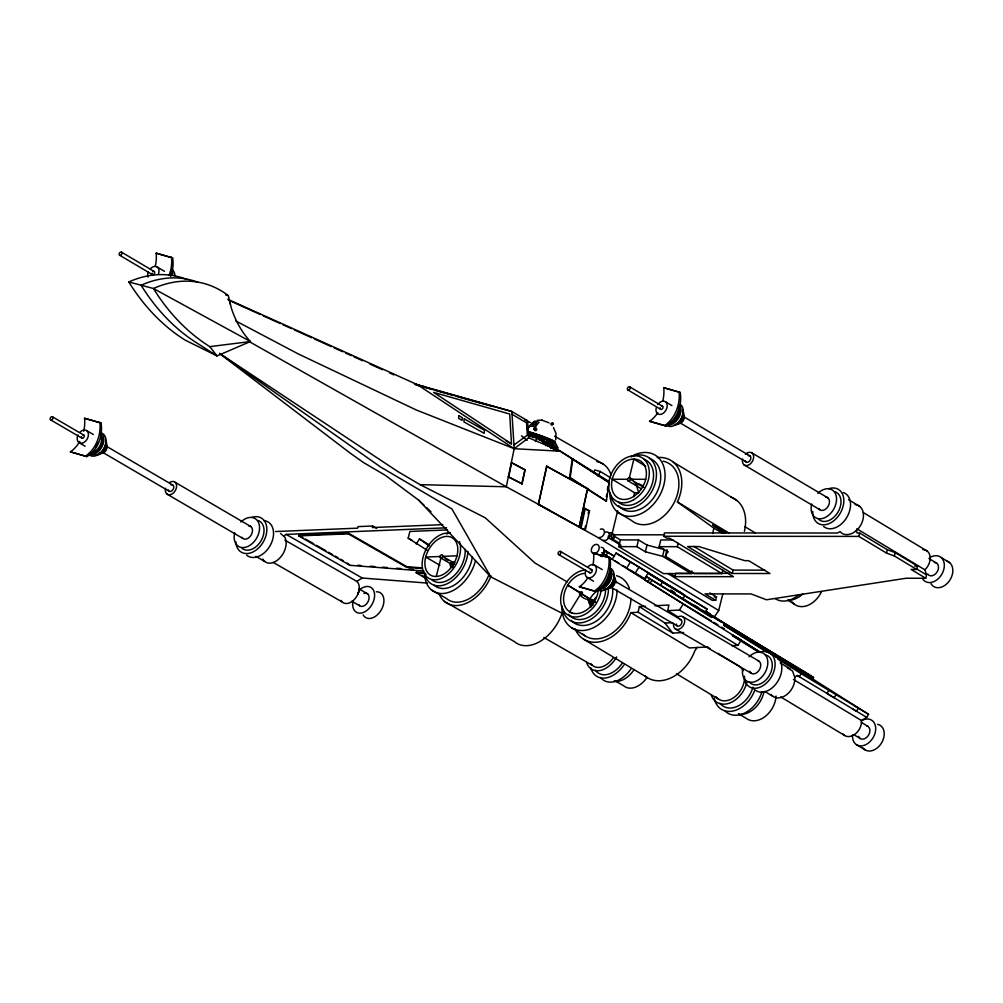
<?xml version="1.0" encoding="UTF-8"?>
<svg xmlns="http://www.w3.org/2000/svg" width="1003" height="1003" viewBox="0 0 1003 1003"><rect width="100%" height="100%" fill="white"/><g stroke="black" fill="none" stroke-linecap="round" stroke-linejoin="round"><path stroke-width="1.5" d="M554.421 450.397L554.659 448.153C558.608 446.435 555.298 453.707 556.314 448.078M556.69 451.087L557.004 448.191A5.893 4.162 -75.2 0 0 551.161 443.426M638.936 483.985L643.287 485.891M582.505 486.079L569.579 477.641L572.237 458.998L609.047 482.493L606.389 501.136L587.67 489.451M606.389 501.136L570.193 477.503L572.851 458.86M606.376 496.974L606.79 494.103M607.404 489.803L607.818 486.931M535.74 429.234C533.671 425.911 535.075 432.619 535.828 428.344M683.62 632.517L672.725 633.094L638.171 612.256L639.325 606.602L645.556 606.276M678.379 617.083L667.747 610.664L668.901 605.022L654.896 605.774M508.709 476.789L511.63 462.696L525.033 469.743L522.112 483.835L508.358 476.839L522.112 483.835M521.761 483.885L525.033 469.743M714.424 616.832L718.712 610.451L596.497 536.705L538.385 504.471L546.56 466.245L587.72 488.812L579.182 527.102L587.043 490.404M538.385 504.471L546.911 466.182M584.536 508.471L580.373 527.766L585.351 529.985L589.526 510.69L584.536 508.471L587.708 510.226M581.126 527.641L585.301 508.345M585.564 525.647L584.599 530.111L585.351 529.985M588.122 513.787L588.761 510.815L589.526 510.69M555.7 439.903L556.001 433.421L553.506 427.566M611.466 532.869L614.651 534.787L613.836 538.147L610.651 536.229L611.466 532.869L608.733 532.856M611.868 534.787L617.672 510.753M691.945 570.933L691.293 573.616L663.409 573.603L618.738 546.648L620.368 539.915L613.071 535.514M691.293 573.616L662.582 556.289L645.38 551.8L636.867 546.66L638.497 539.927L620.368 539.915M645.38 551.8L647.01 545.068L638.497 539.927M668.123 551.926L659.184 546.673L660.814 539.953L672.9 539.953M669.54 573.44L674.856 576.65L733.431 576.687L669.615 538.197L666.832 538.197L663.635 536.266L664.45 532.906L837.492 533.032L840.038 531.603C844.325 536.881 852.462 534.486 856.675 530.286A16.198 11.723 -58.9 0 0 863.433 514.414A16.198 11.723 -58.9 0 0 855.12 504.496M662.582 556.289L664.212 549.569L647.01 545.068M722.787 570.281L721.972 573.641L694.089 573.616L665.378 556.301L666.995 549.569M721.972 573.641L677.313 546.685L678.128 543.325M674.856 576.65L675.671 573.29L729.62 573.327M712.594 533.521L713.898 528.13L677.389 501.926A37.801 27.369 -58.9 0 0 657.266 457.569M667.935 573.591L712.205 600.308L715.691 600.308L716.506 596.948L709.861 592.936M732.29 573.49L687.632 546.535L698.778 546.547L744.903 560.677L748.677 560.677L769.94 573.515L732.29 573.49L733.105 570.118L693.7 546.347M859.684 533.044L887.329 549.732L895.177 552.615L917.507 566.093L916.692 569.453L894.363 555.975L886.514 553.092L858.869 536.404L859.684 533.044L857.164 533.044L856.349 530.537M886.514 553.092L887.329 549.732M894.363 555.975L895.177 552.615M715.691 600.308L705.059 593.889L751.071 593.926L766.493 599.781L906.06 578.255L925.731 578.267L926.546 574.907L924.879 569.817A12.675 9.177 -58.9 0 0 930.132 556.916A12.675 9.177 -58.9 0 0 922.823 549.606M718.712 610.451L722.812 593.939M424.056 571.046L349.947 565.316L298.668 535.89L298.844 535.226L348.48 533.182L406.905 566.708L422.476 567.911M298.668 535.89L348.317 533.847L348.48 533.182M349.947 565.316L347.414 563.097M275.599 531.54L357.645 528.155L358.046 526.613L372.715 526.011L372.326 527.553L442.737 524.644M427.065 550.221L408.183 538.147L409.876 531.465L447.463 529.91M422.313 568.576L406.729 567.372L406.905 566.708M425.498 578.142L416.258 572.838L416.421 572.161L423.266 572.7L425.911 574.205M425.736 574.882L423.266 572.7M436.255 576.487L440.919 558.107L450.247 563.46L452.441 567.598M98.482 442.499L95.736 447.275M528.719 435.277A15.396 1.254 19.5 0 1 539.1 438.574L539.564 437.258M451.638 567.485C447.99 564.752 451.638 560.401 454.81 562.658M535.401 441.483L536.944 437.885L542.372 441.195L542.761 440.279A21.063 3.072 23.3 0 0 527.691 434.437M547.074 444.793L543.124 442.373L543.764 440.894L552.904 444.429L558.057 447.576L557.417 449.056L553.606 448.266M543.124 442.373L545.532 443.013L546.159 441.533M557.417 449.056L552.264 445.909L552.904 444.429M593.726 472.426L594.779 469.968L600.183 471.448L610.752 477.842M598.064 476.35L600.183 471.448M527.754 428.808L528.656 427.391L527.741 427.24L526.951 428.883M665.378 556.301L667.697 551.813M603.405 552.515L604.659 550.471L614.149 556.138M602.126 556.715L605.649 551.011L607.856 552.39L605.962 555.461M616.043 553.079L682.792 593.876L616.043 553.079L612.269 559.21L602.778 553.531M630.398 562.081L626.612 568.212L645.242 579.571M635.125 573.34L638.898 567.209M644.277 579.283L648.051 573.152L707.077 609.109L705.197 612.169M644.716 579.834L646.609 576.775L649.794 578.693L647.913 581.765L644.716 579.834L760.625 652.514M650.12 583.144L652.013 580.085L715.829 618.588M660.513 585.213L662.406 582.154L707.077 609.109M682.742 598.941L684.999 595.255M667.747 610.664L679.457 610.037L683.231 603.906L711.165 620.757M842.909 733.908A12.675 9.177 -58.9 0 0 854.744 734.359A12.675 9.177 -58.9 0 0 861.527 720.555L866.68 717.371L868.56 714.299L812.681 678.931L813.546 677.514L804.494 671.772L712.343 616.03L711.466 617.434L646.609 576.775M767.107 652.326L723.878 625.22L724.755 623.816L712.343 616.03M758.732 652.126L732.478 635.664L732.867 635.049L760.424 652.339M731.889 645.669L737.97 645.343L740.991 640.441M868.56 714.299L801.159 673.677L799.266 676.737L797.285 675.495L794.74 677.075M803.629 673.176L801.008 671.521L803.629 673.176L804.494 671.772M806.964 675.884L762.593 648.715L807.001 675.834M828.817 690.365L826.923 693.424L834.132 697.837L836.013 694.766M416.245 544.015L419.505 538.924L428.77 544.591M697.198 647.299L694.69 651.148A37.801 27.357 -58.9 0 1 645.029 675.934M529.333 427.253L529.86 425.836L527.942 427.002L529.333 427.253L528.706 427.153L530.048 426.275M572.312 613.435L569.679 611.855L580.06 594.992C584.887 600.747 589.99 598.854 594.616 601.737M528.869 427.153L529.86 425.836M535.615 429.472C533.872 431.102 533.935 427.04 535.778 428.469M535.527 429.836L535.477 428.294L534.574 429.698M414.527 383.911L511.843 411.493L527.578 420.746L528.644 437.772L514.2 448.705L506.302 486.768L549.268 510.251M513.962 445.031L527.34 435.152L526.575 422.852L512.019 414.302M283.811 535.903L286.219 534.398L446.586 527.804M284.877 540.115L356.83 581.401L362.246 578.029L427.491 583.094M609.047 482.493L560.288 451.2L528.644 437.772M587.72 488.812L546.56 466.245M511.63 462.696L524.682 469.793M228.333 295.622A135.167 95.373 -75.2 0 0 153.446 288.5L250.437 341.534L216.999 355.902L185.141 340.105A287.359 202.769 -75.2 0 1 128.785 281.956L153.446 288.5A287.359 202.769 -75.2 0 0 209.803 346.637L250.437 341.534A60.531 37.638 71.2 0 1 231.467 308.448L228.333 295.622L225.587 294.895M575.158 629.006A37.801 27.357 -58.9 0 0 602.527 641.105A37.801 27.357 -58.9 0 0 630.862 612.645L638.171 612.256M639.325 606.602L664.989 623.064L672.775 622.65M707.591 646.973L689.374 647.938L630.862 612.645M537.219 420.244L542.222 420.232M440.041 556.489A1.805 1.204 -60.1 0 0 441.633 557.856A1.805 1.204 -60.1 0 0 442.361 554.96A1.805 1.204 -60.1 0 0 440.041 556.489L425.686 557.079A21.602 14.381 -60.1 0 0 444.755 573.478A21.602 14.381 -60.1 0 0 453.582 538.761A21.602 14.381 -60.1 0 0 425.686 557.079L439.853 565.216M457.004 555.8L442.649 556.389L454.497 563.184M556.765 448.203L554.659 448.153M627.577 479.284A1.805 1.304 -58.9 0 0 629.32 480.738A1.805 1.304 -58.9 0 0 630.022 477.829A1.805 1.304 -58.9 0 0 627.577 479.284L612.244 479.271A21.602 15.634 -58.9 0 0 633.119 496.773A21.602 15.634 -58.9 0 0 641.569 461.806A21.602 15.634 -58.9 0 0 612.244 479.271L634.573 492.749L638.761 492.749L636.09 484.411M645.706 479.296L630.373 479.284L643.901 487.445M614.651 534.787L664.525 534.825M608.169 536.229L610.651 536.229M663.635 536.266L858.869 536.404M613.836 538.147L611.053 538.147L619.553 543.287M618.738 546.648L636.867 546.66M659.184 546.673L677.313 546.685M914.711 566.081L917.507 566.093M916.692 569.453L911.113 569.453L925.731 578.267M733.105 570.118L764.737 570.143M714.186 596.948L716.506 596.948M219.682 353.47L397.802 471.548L420.107 484.662L506.302 486.768L249.321 341.647M357.833 565.241L360.917 565.479M370.182 566.193L374.821 566.557M382.544 567.159L387.171 567.51M396.436 568.225L401.062 568.588M408.785 569.177L413.424 569.541M416.258 572.838L423.103 573.365M534.612 430.011C539 428.67 531.49 427.165 534.963 429.999M529.07 434.512L530.687 434.938A14.167 2.069 23.3 0 1 538.473 437.847M541.758 420.119L549.092 422.827M155.302 266.108A28.385 20.022 -75.1 0 0 156.129 253.157L172.604 257.896A26.053 18.38 -75.1 0 1 170.66 276.414M662.883 400.648A28.385 20.035 -75.2 0 0 663.71 387.697L680.172 392.424A26.053 18.393 -75.2 0 1 666.03 425.999L649.568 421.273A28.385 20.035 -75.2 0 0 657.805 412.709M172.604 257.896L156.129 253.157M680.172 392.424L663.71 387.697M649.568 421.273L666.03 425.999M477.315 402.341L493.2 406.566M524.707 419.981L527.578 420.746M527.49 435.377L536.944 437.885M592.923 565.04A28.385 20.035 -75.2 0 0 593.513 553.18L609.974 557.894A26.053 18.393 -75.2 0 1 595.832 591.469L579.37 586.755A28.385 20.035 -75.2 0 0 587.608 578.192M83.7 431.215A28.385 20.022 -75.1 0 0 84.528 418.264L101.015 423.003A26.053 18.38 -75.1 0 1 86.86 456.578L70.386 451.839A28.385 20.022 -75.1 0 0 79.726 441.445M101.015 423.003L84.528 418.264M609.974 557.894L593.513 553.18M70.386 451.839L86.86 456.578M579.37 586.755L595.832 591.469M414.903 384.099L424.72 386.794M415.204 384.387L511.843 411.493L514.2 448.705L560.288 451.2L609.36 481.741M416.082 384.901L432.544 389.578M435.352 390.43L453.494 395.533M456.34 396.386L475.949 401.915M528.079 435.001L538.598 438.311M552.528 423.454C550.534 421.761 553.919 425.611 552.691 423.63M552.089 425.473L550.559 423.793M787.418 667.835L792.558 671.057L794.815 677.426A16.198 11.723 -58.9 0 1 786.139 695.066A16.198 11.723 -58.9 0 1 771.006 694.49M545.532 443.013L552.264 445.909M227.744 299.27L417.411 384.676L514.2 448.705L416.195 409.939L298.067 353.833L235.868 320.973M232.019 301.727L260.416 314.553M263.25 315.845L280.288 323.543M283.122 324.822L291.647 328.671M294.481 329.949L311.519 337.647M314.365 338.939L331.391 346.637M334.237 347.916L342.75 351.765M345.596 353.056L351.276 355.614M354.109 356.905L362.635 360.754M369.731 363.964L382.507 369.731M389.603 372.94L393.866 374.871M451.814 562.169L454.522 563.473M420.107 484.662L485.214 517.761L534.938 562.996L567.196 581.953M219.632 353.558L350.298 453.193L363.274 462.396L385.578 475.51L418.627 500.121L490.755 576.863L563.159 613.811M539.037 437.082L539.539 437.333A15.396 1.254 19.5 0 0 529.158 434.048M506.064 440.894L511.48 443.878L509.7 414.013L433.647 392.386L511.48 443.878M538.736 504.409L579.533 527.039M590.905 599.305L593.412 600.709A16.198 11.723 -58.9 0 1 595.945 597.349M280.539 533.496L284.814 537.169A16.198 10.782 -60.1 0 1 279.411 558.433A16.198 10.782 -60.1 0 1 262.799 559.11M608.044 537.57L620.982 545.268M554.596 436.18L603.004 463.963M445.207 558.658L447.789 560.138M408.183 538.147L412.183 540.441M543.827 637.494L592.309 665.315M614.814 680.698L623.716 685.801A21.602 14.381 -60.1 0 0 646.973 677.589M416.421 572.161L419.066 573.678M421.699 575.195L424.344 576.712M348.317 533.847L406.729 567.372M431.29 589.789L446.435 598.478A34.202 22.768 -60.1 0 0 489.339 573.616M444.392 601.424L514.313 641.556A37.801 25.163 -60.1 0 0 562.395 612.093M298.844 535.226L302.881 537.545M305.589 539.1L313.676 543.739M316.384 545.293L325.825 550.71M328.52 552.252L332.57 554.584M335.265 556.126L337.973 557.681M340.669 559.223L343.365 560.777M286.219 534.398L362.246 578.029M358.648 588.711L367.712 593.901M351.777 601.236L359.55 605.699M273.23 562.42L342.462 602.151M255.79 556.326L264.629 561.404M594.541 565.09L602.264 569.604M682.842 616.669L758.857 661.052M614.137 580.712L680.987 619.741M560.451 551.437A1.805 1.254 -59.7 0 1 559.975 554.32A1.805 1.254 -59.7 0 1 558.132 553.167A1.805 1.254 -59.7 0 1 560.451 551.437L591.745 569.717M558.583 554.521L589.889 572.801M611.742 587.645L677.251 625.91M587.094 577.415L593.513 581.163M675.383 628.981L751.397 673.377M86.935 430.738L93.354 434.5M175.099 482.28L250.988 526.638M106.293 446.197L173.03 485.214M52.595 416.884A1.805 1.254 -59.7 0 1 51.88 419.781A1.805 1.254 -59.7 0 1 50.213 418.376A1.805 1.254 -59.7 0 1 52.595 416.884L83.838 435.139M50.526 419.818L81.782 438.073M103.497 452.842L168.905 491.081M78.685 442.473L85.092 446.222M166.837 494.015L242.726 538.36M665.729 401.94L671.91 405.601M752.187 453.08L827.989 497.914M683.444 416.584L750.119 456.001M629.809 386.92A1.805 1.254 -59.4 0 1 629.082 389.828A1.805 1.254 -59.4 0 1 627.414 388.412A1.805 1.254 -59.4 0 1 629.809 386.92L662.619 406.34M627.728 389.854L660.551 409.262M679.307 422.426L745.969 461.856M743.887 464.79L819.689 509.624M150.212 268.929A7.197 5.002 -59.4 0 1 157.082 266.948L164.492 271.324M121.501 252.154A1.805 1.254 -59.4 0 1 121.012 255.038A1.805 1.254 -59.4 0 1 119.181 253.884A1.805 1.254 -59.4 0 1 121.501 252.154L154.286 271.55M119.633 255.226L152.406 274.634M848.588 499.695L859.822 506.477M941.115 557.492L949.628 562.62M863.307 512.546L927.349 551.186M928.941 558.508L936.927 563.322M856.838 528.769L924.879 569.817M915.915 568.488L926.546 574.907M673.352 462.182L737.155 500.673M645.681 466.232L633.858 459.098L629.382 477.604L633.031 479.798M744.677 526.537L755.209 532.881M677.389 501.926L729.231 533.207M725.771 532.806L712.694 524.908L724.567 533.433M713.898 528.13L721.872 532.944M634.235 482.456L638.171 484.838M627.928 480.738L641.168 488.724M787.606 600.07L793.987 603.919M617.547 512.082L631.376 520.419A34.202 24.762 -58.9 0 0 673.703 503.443A34.202 24.762 -58.9 0 0 663.083 461.192M603.731 549.807L613.798 555.875M670.844 590.303L674.818 592.698M705.987 611.579L709.974 613.986L706.664 611.918M735.65 631.326L739.637 633.733M601.675 552.753L604.32 554.358M614.889 560.79L618.838 563.172M622.775 565.554L626.938 568.011M630.661 570.306L643.801 578.242M713.823 622.361L717.809 624.769M721.796 627.176L724.454 628.781M780.284 662.945L790.276 668.976M736.866 637.469L740.866 639.876M732.478 635.664L757.817 650.947M797.285 675.495L866.68 717.371M679.457 610.037L737.97 645.343M793.473 679.495L861.527 720.555M861.226 722.31L867.871 726.31M853.678 734.572L860.323 738.584M707.441 647.035L710.074 648.628M717.985 653.392L739.048 666.117A19.446 14.067 -58.9 0 1 743.135 670.819M780.635 696.884L844.689 735.538M856.549 744.715L865.062 749.843M764.662 691.368L773.288 696.571M580.9 593.074L567.761 585.15L579.897 592.76M595.644 602.314L582.104 594.152L594.252 601.762M676.524 673.79L718.662 699.216M738.384 713.647L747.323 719.038A21.602 15.634 -58.9 0 0 765.515 716.217A21.602 15.634 -58.9 0 0 776.046 696.032M571.585 627.715L585.413 636.052M583.52 639.124L647.349 677.639M724.755 623.816L813.546 677.514M734.171 631.175L767.571 651.373M779.582 658.632L798.288 669.941M723.878 625.22L812.681 678.931M749.993 639.099L705.836 611.642M542.761 440.279L543.764 440.894M556.615 448.755L558.859 450.134M549.707 446.398L552.34 448.015M712.694 617.346L669.151 590.504M372.715 526.011L376.664 528.468M648.051 573.152L662.406 582.154M670.794 590.353L674.768 592.836M694.64 605.298L698.615 607.793M702.589 610.288L721.596 622.336M724.191 623.954L729.369 627.201M853.942 705.473L858.355 708.243L856.462 711.315L852.048 708.544M777.576 658.896L801.159 673.677M603.756 554.07L683.231 603.906M751.297 639.939L763.07 647.411M766.994 649.906L769.614 651.574M451.588 562.583L454.083 564.25M219.657 353.507L380.538 466.972L451.927 508.935L490.755 576.863M419.505 538.924L429.096 545.895M521.485 435.816L527.127 440.367M590.341 599.656L593.939 602.627M552.189 424.357L551.663 423.767M451.287 562.934L453.532 564.915M418.627 500.121L424.256 505.424M426.501 507.543L431.002 511.793M552.515 422.927L553.18 423.655M552.854 423.868L552.189 423.128M590.002 599.957L593.124 603.355M552.741 423.153L553.33 423.88M450.949 563.21L453.005 565.567M209.803 346.637L216.999 355.902L197.466 343.377A287.359 202.769 -75.2 0 1 141.11 285.228A135.167 95.373 -75.2 0 1 197.879 282.219M664.989 623.064L672.725 633.094M589.626 600.158L593.099 605.085M450.598 563.385L453.168 567.184M589.25 600.258L592.171 605.699M588.886 600.245L591.243 606.013M590.817 607.479L588.322 599.894L588.974 602.778M229.148 299.759L230.239 304.197M128.785 281.956A135.167 95.373 -75.2 0 1 186.746 279.411M613.234 657.918A19.446 12.939 -60.1 0 1 590.754 663.585M633.72 670.192A23.044 15.333 -60.1 0 1 613.711 681.275M356.83 581.401A12.675 8.438 -60.1 0 1 358.836 591.394L357.745 594.453A12.675 8.438 -60.1 0 1 341.033 600.358M475.46 560.765A34.202 22.768 -60.1 0 1 446.573 592.974A34.202 22.768 -60.1 0 1 424.595 572.563M446.586 533.972A34.202 22.768 -60.1 0 1 449.319 532.518M376.351 591.783A14.406 9.591 -60.1 0 1 381.303 609.862A14.406 9.591 -60.1 0 1 363.174 614.902M465.154 549.468A25.2 16.775 -60.1 0 1 453.582 576.198A25.2 16.775 -60.1 0 1 431.729 579.747M459.449 541.607A25.2 16.775 -60.1 0 1 442.561 577.891A25.2 16.775 -60.1 0 1 422.564 559.561A25.2 16.775 -60.1 0 1 450.372 533.283M467.925 551.362A28.799 19.17 -60.1 0 1 447.714 583.483A28.799 19.17 -60.1 0 1 424.532 573.227M447.162 533.521A28.799 19.17 -60.1 0 1 450.008 532.731M491.081 575.91A37.801 25.163 -60.1 0 1 463.862 604.22A37.801 25.163 -60.1 0 1 438.913 593.437M622.061 663.497A23.044 15.333 -60.1 0 1 595.418 670.23M157.082 266.948A7.197 5.002 -59.4 0 1 158.411 274.07M147.98 277.091A7.197 5.002 -59.4 0 1 148.281 272.114M472.35 556.753A28.799 19.17 -60.1 0 1 456.892 583.332A28.799 19.17 -60.1 0 1 434.349 585.363M170.924 272.741A10.807 7.51 -59.4 0 1 171.35 275.035M363.913 593.4A7.197 4.789 -60.1 0 1 368.226 601.324A7.197 4.789 -60.1 0 1 358.735 604.684M80.152 431.942A7.197 5.015 -59.7 0 1 88.402 433.672A7.197 5.015 -59.7 0 1 81.644 443.288A7.197 5.015 -59.7 0 1 78.021 434.976M623.904 665.077A26.642 17.728 -60.1 0 1 590.767 667.797M630.887 669.089A26.642 17.728 -60.1 0 1 600.571 677.514M616.682 656.94A23.044 15.333 -60.1 0 1 599.744 670.581A23.044 15.333 -60.1 0 1 586.529 662.218M263.827 520.607A19.797 13.779 -59.7 0 1 270.835 544.278A19.797 13.779 -59.7 0 1 246.663 555.16M240.883 521.999A16.198 11.271 -59.7 0 1 259.238 524.732A16.198 11.271 -59.7 0 1 246.425 547.024A16.198 11.271 -59.7 0 1 234.702 532.743M258.047 520.457A16.198 11.271 -59.7 0 1 261.131 540.655A16.198 11.271 -59.7 0 1 242.024 548.302M359.525 589.839A14.406 9.591 -60.1 0 1 374.432 593.074A14.406 9.591 -60.1 0 1 363.374 612.482A14.406 9.591 -60.1 0 1 352.931 601.386M248.506 525.785A7.197 5.015 -59.7 0 1 251.214 534.963A7.197 5.015 -59.7 0 1 241.873 537.32M169.695 482.38A7.197 5.015 -59.7 0 1 176.616 485.74A7.197 5.015 -59.7 0 1 170.284 494.73A7.197 5.015 -59.7 0 1 165.57 488.248M251.853 517.36A19.797 13.779 -59.7 0 1 266.861 529.534A19.797 13.779 -59.7 0 1 251.69 552.528A19.797 13.779 -59.7 0 1 235.805 541.695M171.062 484.913A3.598 2.507 -59.7 0 1 173.795 486.944A3.598 2.507 -59.7 0 1 171.363 491.157A3.598 2.507 -59.7 0 1 168.216 489.865M105.779 440.367A9.002 6.269 -59.7 0 1 105.002 449.482A9.002 6.269 -59.7 0 1 97.492 454.785M596.835 461.606A37.801 25.15 -60.2 0 1 611.065 474.996M82.86 435.001A1.805 1.254 -59.7 0 1 84.214 436.292A1.805 1.254 -59.7 0 1 82.522 438.273A1.805 1.254 -59.7 0 1 81.456 436.644M105.791 442.323A10.807 7.522 -59.7 0 1 94.846 455.161M105.992 443.953A5.404 3.761 -59.7 0 1 105.791 450.798A5.404 3.761 -59.7 0 1 99.798 452.754M101.428 433.045A12.6 8.776 -59.7 0 1 103.836 448.755A12.6 8.776 -59.7 0 1 88.979 454.71M101.19 432.87A12.6 8.776 -59.7 0 1 101.604 447.451A12.6 8.776 -59.7 0 1 88.74 454.522M100.551 435.377A10.807 7.522 -59.7 0 1 92.79 452.29M101.453 435.904A10.807 7.522 -59.7 0 1 99.748 448.028A10.807 7.522 -59.7 0 1 89.48 452.905M526.901 421.473A37.801 25.15 -60.2 0 1 530.737 422.614M171.651 269.293A12.6 8.764 -59.4 0 1 174.986 275.737M99.899 422.351A28.385 20.022 -75.1 0 1 85.757 455.926M171.5 257.244A28.385 20.022 -75.1 0 1 169.031 275.486M152.895 271.75A1.805 1.254 -59.4 0 1 154.638 271.976A1.805 1.254 -59.4 0 1 154.023 274.245A1.805 1.254 -59.4 0 1 152.168 274.408M151.929 273.706A1.805 1.254 -59.4 0 1 151.954 273.292M172.265 271.738A12.6 8.764 -59.4 0 1 172.754 274.408M757.629 660.576A7.197 5.002 -59.7 0 1 758.832 670.656A7.197 5.002 -59.7 0 1 749.78 671.22M677.313 617.434A7.197 5.002 -59.7 0 1 684.698 619.816A7.197 5.002 -59.7 0 1 678.981 629.257A7.197 5.002 -59.7 0 1 673.577 623.59M679.67 619.49A3.598 2.507 -59.7 0 1 681.463 623.741A3.598 2.507 -59.7 0 1 676.774 625.458M676.448 624.819A3.598 2.507 -59.7 0 1 676.298 624.054M746.871 681.927A23.044 16.675 -58.9 0 1 729.708 703.04A23.044 16.675 -58.9 0 1 711.328 695.229M752.914 687.193A23.044 16.675 -58.9 0 1 737.895 706.112A23.044 16.675 -58.9 0 1 719.916 703.178M616.519 575.709A34.202 24.749 -58.9 0 1 629.357 588.285M630.937 598.277A34.202 24.749 -58.9 0 1 612.77 632.717A34.202 24.749 -58.9 0 1 582.342 633.645M613.773 576.111A34.202 24.749 -58.9 0 1 616.343 582.756M617.108 589.94A34.202 24.749 -58.9 0 1 588.661 629.533A34.202 24.749 -58.9 0 1 561.956 605.887M744.502 676.248A19.446 14.067 -58.9 0 1 734.083 697.424A19.446 14.067 -58.9 0 1 715.929 696.721M605.586 589.15A25.2 18.242 -58.9 0 1 591.406 615.579A25.2 18.242 -58.9 0 1 568.5 614.25M600.998 591.118A25.2 18.242 -58.9 0 1 577.289 616.883A25.2 18.242 -58.9 0 1 561.016 595.795A25.2 18.242 -58.9 0 1 584.724 570.03M877.612 724.304A14.406 10.419 -58.9 0 1 881.436 743.123A14.406 10.419 -58.9 0 1 863.031 748M678.504 407.757A10.807 7.497 -59.4 0 1 669.904 422.576M678.63 406.228A10.807 7.497 -59.4 0 1 677.652 417.148A10.807 7.497 -59.4 0 1 668.612 423.492M612.683 589.074A28.799 20.85 -58.9 0 1 597.964 619.917A28.799 20.85 -58.9 0 1 571.259 620.481M608.495 587.833A28.799 20.85 -58.9 0 1 587.068 621.196A28.799 20.85 -58.9 0 1 562.219 606.828M866.605 725.808A7.197 5.216 -58.9 0 1 867.984 735.989A7.197 5.216 -58.9 0 1 858.618 736.378M598.415 588.849A21.602 15.634 -58.9 0 1 579.32 613.284A21.602 15.634 -58.9 0 1 563.749 596.334A21.602 15.634 -58.9 0 1 584.185 573.377M590.09 598.628A21.602 15.634 -58.9 0 1 597.537 590.541M774.379 655.786A19.797 13.766 -59.7 0 1 777.501 681.802A19.797 13.766 -59.7 0 1 753.378 688.208M759.961 652.138A19.797 13.766 -59.7 0 1 775.118 664.036A19.797 13.766 -59.7 0 1 760.136 687.168A19.797 13.766 -59.7 0 1 744.101 676.624M861.188 720.881A14.406 10.419 -58.9 0 1 875.606 726.962A14.406 10.419 -58.9 0 1 864.335 745.292A14.406 10.419 -58.9 0 1 852.537 734.948M590.366 569.905A1.805 1.254 -59.7 0 1 592.159 570.256A1.805 1.254 -59.7 0 1 591.269 572.6A1.805 1.254 -59.7 0 1 589.476 572.262M763.897 692.195A23.044 16.675 -58.9 0 1 739.361 714.399M754.645 690.54A26.642 19.283 -58.9 0 1 732.704 711.077A26.642 19.283 -58.9 0 1 714.211 698.276M947.258 561.279A14.406 10.431 -58.9 0 1 949.264 581.013A14.406 10.431 -58.9 0 1 931.047 583.784M749.028 656.84A16.198 11.259 -59.7 0 1 767.37 658.933A16.198 11.259 -59.7 0 1 755.56 681.413A16.198 11.259 -59.7 0 1 742.671 668.951M614.463 579.057A5.404 3.749 -59.7 0 1 613.723 585.589A5.404 3.749 -59.7 0 1 608.144 587.62M929.969 557.48A14.406 10.431 -58.9 0 1 943.723 561.429A14.406 10.431 -58.9 0 1 937.404 579.458A14.406 10.431 -58.9 0 1 922.534 578.656M934.345 562.42A7.197 5.216 -58.9 0 1 937.253 571.723A7.197 5.216 -58.9 0 1 927.625 573.892M761.879 691.807A26.642 19.283 -58.9 0 1 745.116 712.82A26.642 19.283 -58.9 0 1 724.73 710.613M748.15 455.713A3.598 2.495 -59.4 0 1 750.858 457.744A3.598 2.495 -59.4 0 1 748.426 461.944A3.598 2.495 -59.4 0 1 745.279 460.653M587.695 567.084A7.197 5.002 -59.7 0 1 596.309 567.736A7.197 5.002 -59.7 0 1 590.19 577.828A7.197 5.002 -59.7 0 1 585.765 570.281M630.925 456.729A34.202 24.762 -58.9 0 1 664.763 470.934A34.202 24.762 -58.9 0 1 639.287 514.451A34.202 24.762 -58.9 0 1 609.899 492.674M828.892 488.674A19.797 13.754 -59.4 0 1 843.836 501.362A19.797 13.754 -59.4 0 1 827.701 524.13A19.797 13.754 -59.4 0 1 812.756 511.442M765.226 654.884A16.198 11.259 -59.7 0 1 769.125 675.821A16.198 11.259 -59.7 0 1 749.015 681.664M613.46 574.468A9.002 6.256 -59.7 0 1 612.883 584.373A9.002 6.256 -59.7 0 1 604.458 589.35M730.949 497.149A37.801 27.369 -58.9 0 1 744.402 531.277M613.372 573.741A10.807 7.51 -59.7 0 1 603.681 589.739M643.776 459.111A25.2 18.242 -58.9 0 1 649.091 490.868A25.2 18.242 -58.9 0 1 618.538 502.24M610.752 568.312A12.6 8.764 -59.7 0 1 611.642 583.746A12.6 8.764 -59.7 0 1 597.7 589.864M610.213 568.576A12.6 8.764 -59.7 0 1 609.41 582.442A12.6 8.764 -59.7 0 1 597.612 589.4M802.751 593.977A23.044 16.675 -58.9 0 1 788.609 600.27M821.482 591.682A21.602 15.634 -58.9 0 1 792.082 601.888M649.543 458.421A28.799 20.85 -58.9 0 1 654.62 496.335A28.799 20.85 -58.9 0 1 618.738 505.763M633.946 496.686A21.602 15.634 -58.9 0 1 634.573 492.749M631.313 456.716A28.799 20.85 -58.9 0 1 656.351 471.786A28.799 20.85 -58.9 0 1 635.965 506.628A28.799 20.85 -58.9 0 1 610.2 492.786M835.073 491.783A16.198 11.259 -59.4 0 1 838.082 511.956A16.198 11.259 -59.4 0 1 818.962 519.579M683.795 415.104A5.404 3.749 -59.4 0 1 682.918 421.16A5.404 3.749 -59.4 0 1 677.777 423.592M817.909 493.275A16.198 11.259 -59.4 0 1 836.239 496.021A16.198 11.259 -59.4 0 1 823.35 518.263A16.198 11.259 -59.4 0 1 811.69 503.995M745.405 454.271A7.197 5.002 -59.4 0 1 753.554 455.5A7.197 5.002 -59.4 0 1 747.824 465.379A7.197 5.002 -59.4 0 1 742.634 459.035M798.902 594.679A26.642 19.283 -58.9 0 1 775.031 598.49M609.548 573.553A10.807 7.51 -59.7 0 1 601.637 586.617M610.012 571.785A10.807 7.51 -59.7 0 1 600.333 587.783M657.742 404.535A7.197 5.002 -59.4 0 1 666.794 403.419A7.197 5.002 -59.4 0 1 661.855 414.063A7.197 5.002 -59.4 0 1 656.188 407.908M825.507 497.062A7.197 5.002 -59.4 0 1 828.19 506.239A7.197 5.002 -59.4 0 1 818.837 508.571M680.611 404.522A12.6 8.751 -59.4 0 1 680.072 420.47A12.6 8.751 -59.4 0 1 666.092 425.009M661.641 406.19A1.805 1.254 -59.4 0 1 662.983 407.481A1.805 1.254 -59.4 0 1 661.29 409.462A1.805 1.254 -59.4 0 1 660.237 407.82M843.272 492.486A19.797 13.754 -59.4 0 1 846.946 517.147A19.797 13.754 -59.4 0 1 823.576 526.45M679.884 405.024A12.6 8.751 -59.4 0 1 677.852 419.154A12.6 8.751 -59.4 0 1 665.854 424.808M682.742 410.265A10.807 7.497 -59.4 0 1 674.141 425.084M605.361 532.204A4.626 3.348 -58.9 0 1 609.235 536.329A4.626 3.348 -58.9 0 1 603.279 540.178M682.955 410.728A9.002 6.256 -59.4 0 1 682.14 419.831A9.002 6.256 -59.4 0 1 674.605 425.109M679.069 391.759A28.385 20.035 -75.2 0 1 664.926 425.335M608.871 557.242A28.385 20.035 -75.2 0 1 594.729 590.817M600.383 529.195A4.626 3.348 -58.9 0 1 604.383 532.756A4.626 3.348 -58.9 0 1 599.13 537.483M601.11 547.362A4.915 3.548 -58.9 0 1 604.182 551.073A4.915 3.548 -58.9 0 1 600.396 556.301M528.518 435.741A21.063 3.072 23.3 0 1 531.101 436.606M532.455 437.095A21.063 3.072 23.3 0 1 533.847 437.621M538.109 439.327A21.063 3.072 23.3 0 1 542.372 441.195M528.568 433.785A16.299 1.329 19.5 0 1 552.653 442.611M528.368 433.484A16.712 1.367 19.5 0 1 553.054 442.536M554.521 443.401A16.712 1.367 19.5 0 1 554.947 443.928M528.894 432.005A16.712 1.367 19.5 0 1 546.159 437.809A16.712 1.367 19.5 0 1 555.474 442.448M529.17 431.917A16.387 1.342 19.5 0 1 546.096 437.609A16.387 1.342 19.5 0 1 555.236 442.16M532.53 423.592A2.182 1.179 -24.6 0 1 535.289 422.225A2.182 1.179 -24.6 0 1 536.141 423.655A2.182 1.179 -24.6 0 1 533.37 425.021M532.606 424.821A2.182 1.179 -24.6 0 1 532.342 423.956M554.747 448.278A2.783 1.956 -75.2 0 1 554.333 449.67M550.747 448.441A2.783 1.956 -75.2 0 1 551.989 446.047M553.042 445.633A2.783 1.956 -75.2 0 1 554.007 445.959M553.506 446.611A2.783 1.956 -75.2 0 1 553.205 449.369M550.045 446.761A2.783 1.956 -75.2 0 1 550.86 445.746M545.331 444.58A5.128 3.611 -75.2 0 1 546.259 443.426M547.375 442.674A5.128 3.611 -75.2 0 1 548.541 442.386M547.124 445.056A5.128 3.611 -75.2 0 1 548.064 443.903M545.594 445.645A5.893 4.162 -75.2 0 1 546.51 443.878M547.788 442.536A5.893 4.162 -75.2 0 1 552.039 442.361M547.625 446.172A5.893 4.162 -75.2 0 1 554.057 442.9M547.839 446.235A5.893 4.162 -75.2 0 1 554.283 442.962M548.967 446.536A5.893 4.162 -75.2 0 1 549.882 444.78M458.898 415.756L458.609 418.401L462.07 420.357L462.345 417.699L458.898 415.756M464.239 418.865L463.913 421.887L484.161 433.334L484.487 430.312L464.239 418.865M358.848 591.394L357.745 594.453L358.848 591.394M536.179 422.953L534.561 424.457L532.242 424.194A2.131 1.016 -31.2 0 1 532.756 422.978L535.05 422.025L536.179 422.953M536.028 425.811L535.188 427.115L534.323 426.852A19.797 1.617 19.5 0 0 529.684 425.623L534.762 421.072A26.228 2.144 19.5 0 1 538.473 422.05L539.125 422.238L536.028 425.811M581.489 594.817A1.805 1.304 -58.9 0 0 581.953 591.92A1.805 1.304 -58.9 0 0 579.571 593.626A1.805 1.304 -58.9 0 0 581.489 594.817M633.808 499.682A25.2 18.242 -58.9 0 0 643.663 458.898A25.2 18.242 -58.9 0 0 609.46 479.271A25.2 18.242 -58.9 0 0 633.808 499.682M596.446 552.766A4.915 3.548 -58.9 0 0 597.951 544.83A4.915 3.548 -58.9 0 0 591.394 549.23A4.915 3.548 -58.9 0 0 596.446 552.766M535.991 430.475A1.279 1.166 -59.4 0 0 536.304 428.319A1.279 1.166 -59.4 0 0 534.373 429.246A1.279 1.166 -59.4 0 0 535.991 430.475"/></g></svg>
